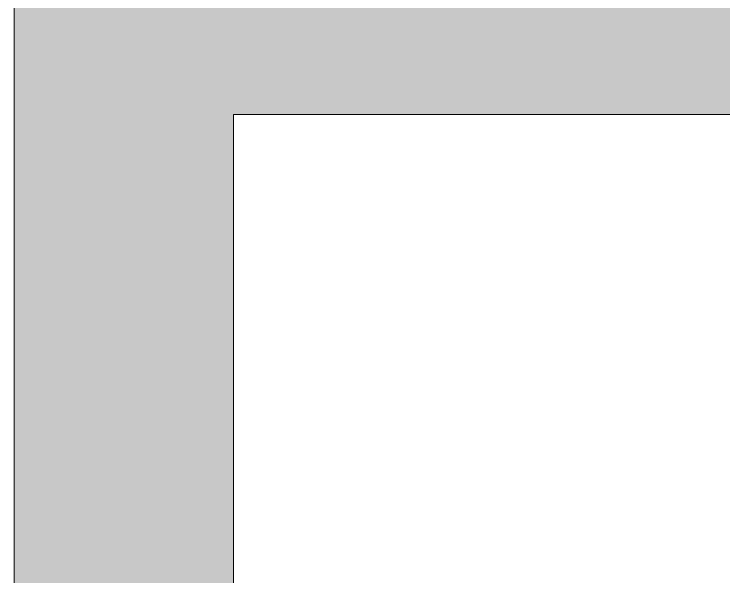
# Model space of a CAD drawing. Header units: inches. Extents: x -1569 to 1282, y -721 to 887.
# Drawn here: x -1035.32 to -990.43, y 437.8 to 473.38 of the extents above; entities that cross this region are included whole.
import ezdxf

# ---------------------------------------------------------------- set-up
doc = ezdxf.new("R2010")
doc.units = ezdxf.units.IN
doc.header["$MEASUREMENT"] = 0
doc.layers.add('A-WALL', color=113, linetype='Continuous', lineweight=13)
doc.layers.add('A-WALL-PATT', color=111, linetype='Continuous', lineweight=13)

msp = doc.modelspace()

# ---------------------------------------------------------------- hatches: boundary and pattern name
at = {"layer": 'A-WALL-PATT'}
h = msp.add_hatch(color=250, dxfattribs=at)
h.paths.add_polyline_path([(-1035.322, -146.344), (-1021.447, -146.344), (-1021.447, 124.027), (-1035.322, 124.027), (-1035.322, 65.886)], flags=0)
h.paths.add_polyline_path([(-1021.447, 196.027), (-1021.447, 218.358), (-1023.748, 218.358), (-1023.748, 218.482), (-1022.623, 218.483), (-1022.623, 219.73), (-1022.498, 219.73), (-1022.498, 271.737), (-1022.623, 271.737), (-1022.623, 274.358), (-1021.447, 274.358), (-1021.447, 340.533), (-1025.385, 340.533), (-1025.385, 342.533), (-1023.385, 342.533), (-1023.385, 356.473), (-1023.885, 356.473), (-1023.885, 350.533), (-1025.385, 350.533), (-1025.385, 390.473), (-1023.885, 390.473), (-1023.885, 384.533), (-1023.385, 384.533), (-1023.385, 398.473), (-1025.385, 398.473), (-1025.385, 400.473), (-1021.447, 400.473), (-1021.447, 480.911), (-1035.322, 480.911), (-1035.322, 196.027)], flags=0)
h.paths.add_polyline_path([(-1022.498, 218.483), (-1021.498, 218.483), (-1021.498, 218.858), (-1022.498, 218.858)], flags=0)
h.paths.add_polyline_path([(-1021.498, 219.73), (-1021.447, 219.73), (-1021.447, 272.983), (-1022.498, 272.983), (-1022.498, 272.608), (-1021.498, 272.608), (-1021.498, 219.922)], flags=0)
h.paths.add_polyline_path([(-1023.385, 358.473), (-1023.385, 382.533), (-1023.885, 382.533), (-1023.885, 358.473)], flags=0)
at = {"layer": 'A-WALL-PATT', "lineweight": 9}
h = msp.add_hatch(color=7, dxfattribs=at)
h.paths.add_polyline_path([(-1012.873, 467.036), (-903.055, 467.036), (-903.055, 480.911), (-1021.447, 480.911), (-1021.447, 467.036)], flags=0)
h.paths.add_polyline_path([(-864.18, 467.036), (-736.366, 467.036), (-736.366, 480.911), (-864.555, 480.911), (-864.555, 467.036)], flags=0)

# ---------------------------------------------------------------- linework, layer by layer
at = {"layer": 'A-WALL', "color": 8, "lineweight": 20}
for p, q in [((-1035.322, 480.911), (-1035.322, 196.027)), ((-1021.447, 409.739), (-1021.447, 467.036)), ((-1021.447, 467.036), (-923.742, 467.036))]:
    msp.add_line(p, q, dxfattribs=at)

doc.saveas('drawing.dxf')
